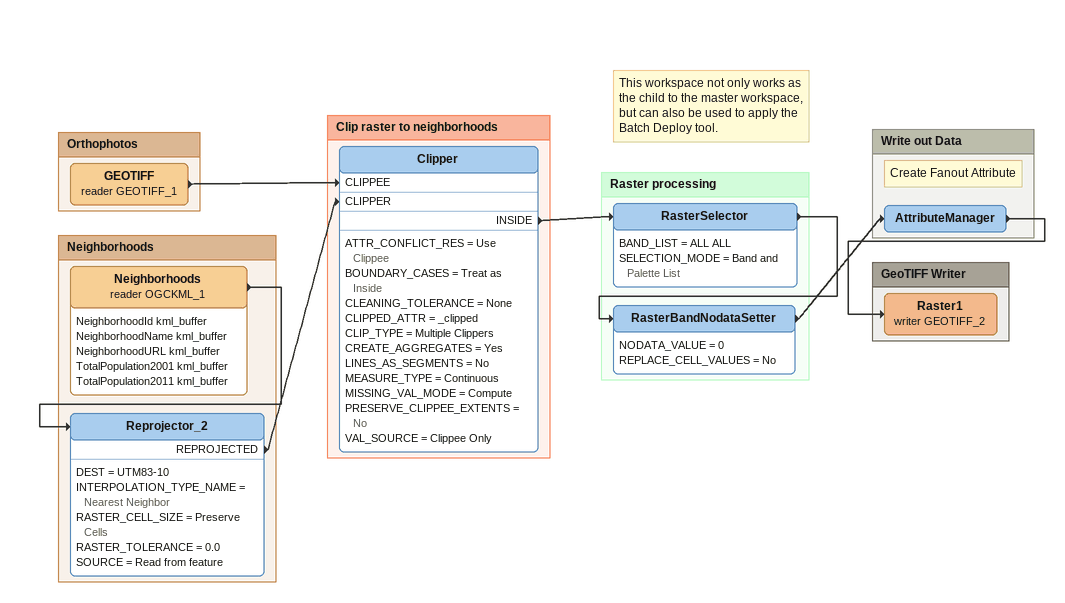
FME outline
Note: This workspace not only works as the child to the master workspace, but can also be used to apply the Batch Deploy tool.

Bookmark: Orthophotos
GEOTIFF (reader GEOTIFF_1)
    -> Clipper [CLIPPEE]

Bookmark: Neighborhoods
Neighborhoods (reader OGCKML_1)
    attributes: NeighborhoodId kml_buffer, NeighborhoodName kml_buffer, NeighborhoodURL kml_buffer, TotalPopulation2001 kml_buffer, TotalPopulation2011 kml_buffer
    -> Reprojector_2
Reprojector_2
    DEST = UTM83-10
    INTERPOLATION_TYPE_NAME = Nearest Neighbor
    RASTER_CELL_SIZE = Preserve Cells
    RASTER_TOLERANCE = 0.0
    SOURCE = Read from feature
    REPROJECTED -> Clipper [CLIPPER]

Bookmark: Clip raster to neighborhoods
Clipper
    ATTR_CONFLICT_RES = Use Clippee
    BOUNDARY_CASES = Treat as Inside
    CLEANING_TOLERANCE = None
    CLIPPED_ATTR = _clipped
    CLIP_TYPE = Multiple Clippers
    CREATE_AGGREGATES = Yes
    LINES_AS_SEGMENTS = No
    MEASURE_TYPE = Continuous
    MISSING_VAL_MODE = Compute
    PRESERVE_CLIPPEE_EXTENTS = No
    VAL_SOURCE = Clippee Only
    INSIDE -> RasterSelector

Bookmark: Raster processing
RasterSelector
    BAND_LIST = ALL ALL
    SELECTION_MODE = Band and Palette List
    -> RasterBandNodataSetter
RasterBandNodataSetter
    NODATA_VALUE = 0
    REPLACE_CELL_VALUES = No
    -> AttributeManager

Bookmark: Write out Data
Note: Create Fanout Attribute
AttributeManager
    -> Raster1 (writer GEOTIFF_2)

Bookmark: GeoTIFF Writer
Raster1 (writer GEOTIFF_2)
